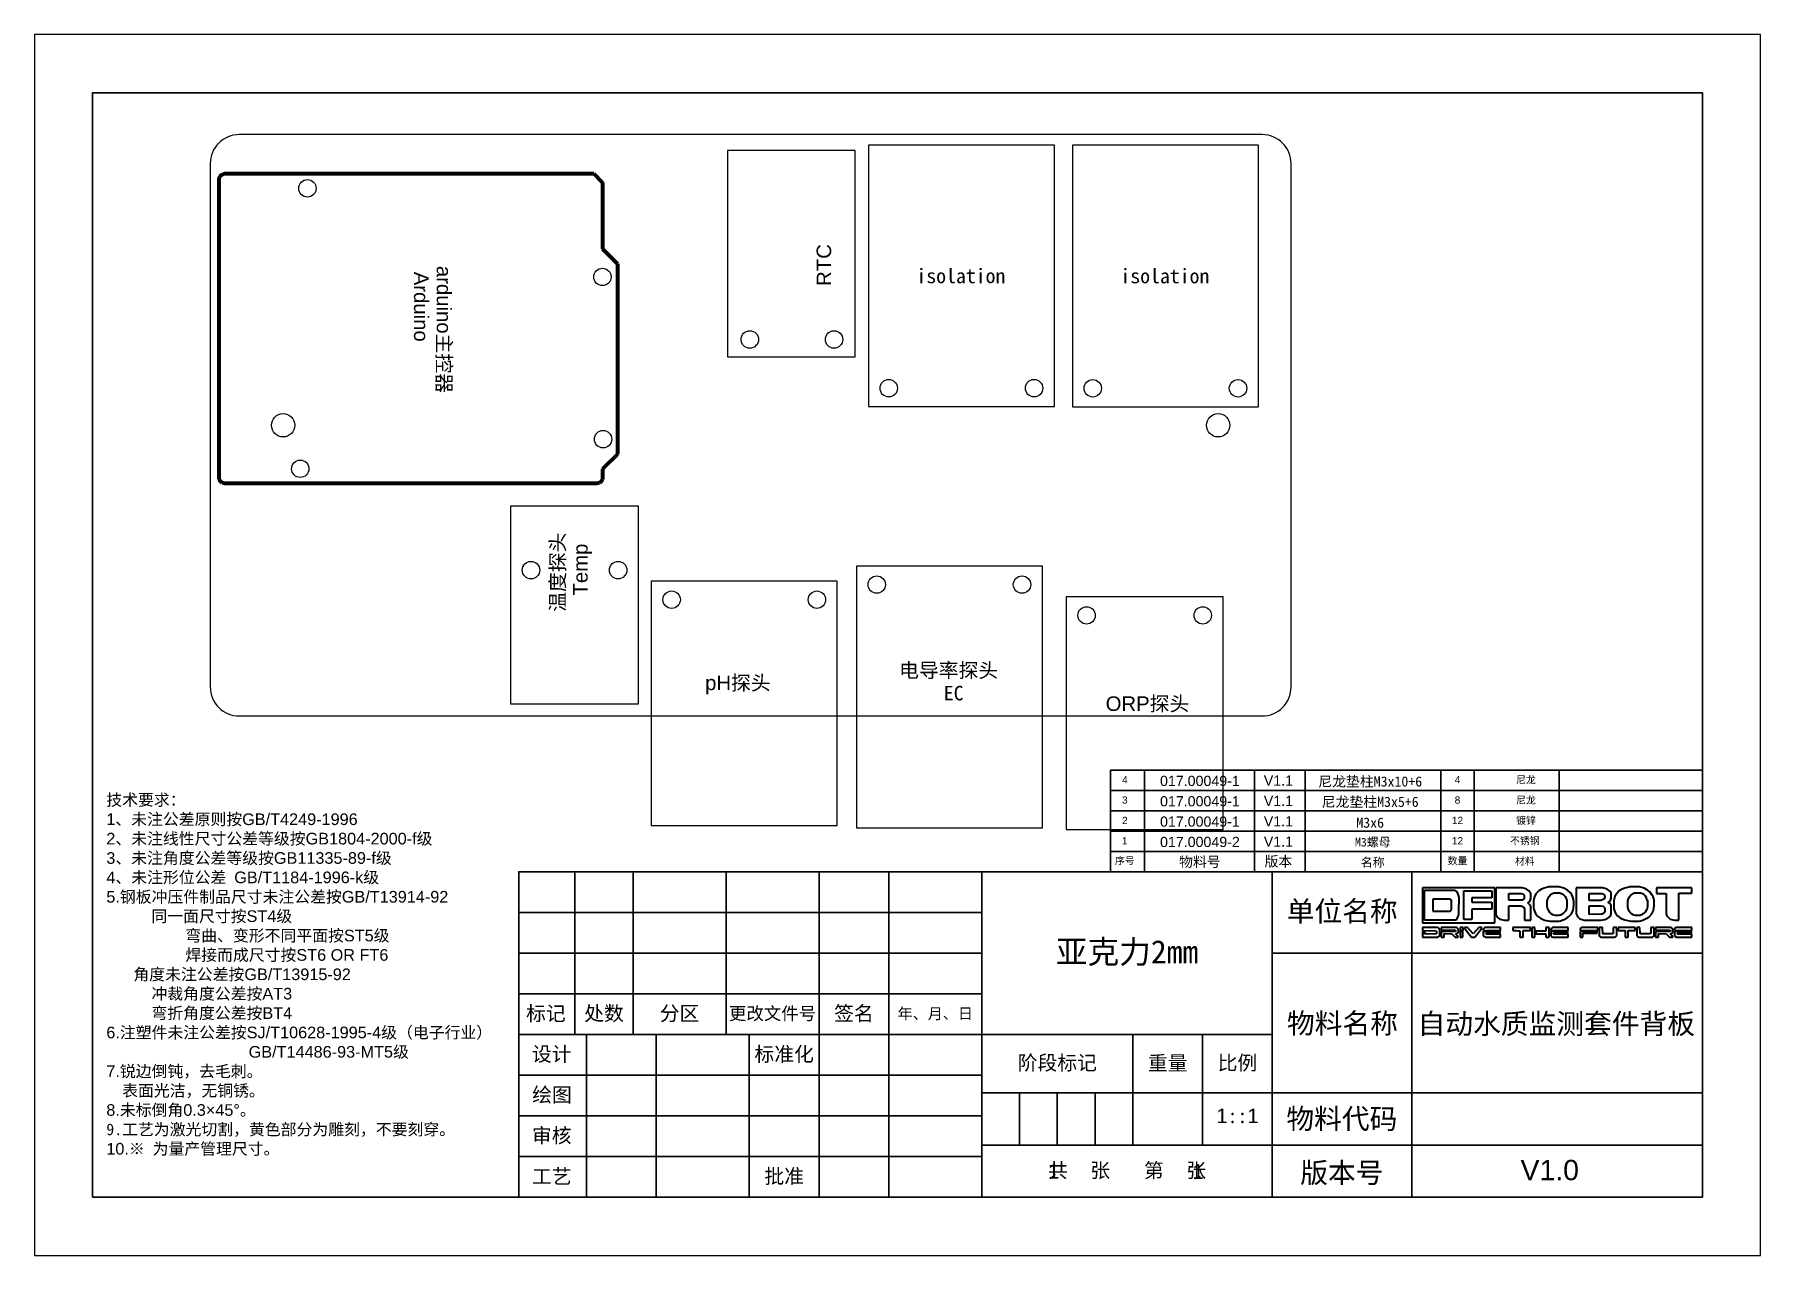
# Model space of a CAD drawing. Header units: millimetres. Extents: x 2013 to 2617, y 1058 to 1268.
# Drawn here: x 2013.2 to 2310.2, y 1057.9 to 1267.9 of the extents above; entities that cross this region are included whole.
import ezdxf

# ---------------------------------------------------------------- set-up
doc = ezdxf.new("R2010")
doc.units = ezdxf.units.MM
doc.layers.add('Engrave', color=2, linetype='Continuous')
doc.layers.add('图层 1', color=7, linetype='Continuous')
doc.layers.add('标注层', color=7, linetype='Continuous', lineweight=18)
doc.styles.get("Standard").update_dxf_attribs({"font": 'Arial.ttf'})

msp = doc.modelspace()

# ---------------------------------------------------------------- linework, layer by layer
at = {"lineweight": 30}
for p, q in [((2198.361, 1141.389), (2198.361, 1123.889)), ((2198.361, 1141.389), (2300.205, 1141.389)), ((2198.361, 1141.389), (2300.205, 1141.389)), ((2204.195, 1141.389), (2204.195, 1123.889)), ((2223.133, 1141.389), (2223.133, 1123.889)), ((2231.839, 1141.389), (2231.839, 1123.889)), ((2255.175, 1141.389), (2255.175, 1123.889)), ((2260.919, 1141.389), (2260.919, 1123.889)), ((2275.548, 1141.389), (2275.548, 1123.889)), ((2198.361, 1137.889), (2300.205, 1137.889)), ((2198.361, 1137.889), (2300.205, 1137.889)), ((2198.361, 1134.389), (2300.205, 1134.389)), ((2198.361, 1134.389), (2300.205, 1134.389)), ((2198.361, 1130.889), (2300.205, 1130.889)), ((2198.361, 1127.389), (2300.205, 1127.389)), ((2106.205, 1095.889), (2106.205, 1123.889)), ((2116.205, 1095.889), (2116.205, 1123.889)), ((2132.205, 1095.889), (2132.205, 1123.889)), ((2148.205, 1123.889), (2148.205, 1067.889)), ((2160.205, 1123.889), (2160.205, 1067.889)), ((2176.205, 1123.889), (2176.205, 1067.889)), ((2226.205, 1123.889), (2226.205, 1067.889)), ((2250.205, 1123.889), (2250.205, 1067.889)), ((2096.518, 1116.889), (2176.205, 1116.889)), ((2096.518, 1109.889), (2176.205, 1109.889)), ((2226.205, 1109.889), (2300.205, 1109.889)), ((2096.518, 1102.889), (2176.205, 1102.889)), ((2096.518, 1095.889), (2226.205, 1095.889)), ((2108.205, 1067.889), (2108.205, 1095.889)), ((2120.205, 1067.889), (2120.205, 1095.889)), ((2136.205, 1067.889), (2136.205, 1095.889)), ((2202.205, 1095.889), (2202.205, 1076.889)), ((2214.205, 1095.889), (2214.205, 1076.889)), ((2096.518, 1088.889), (2176.205, 1088.889)), ((2176.205, 1085.889), (2226.205, 1085.889)), ((2182.705, 1085.889), (2182.705, 1076.889)), ((2189.205, 1085.889), (2189.205, 1076.889)), ((2195.705, 1085.889), (2195.705, 1076.889)), ((2226.205, 1085.889), (2300.205, 1085.889)), ((2096.518, 1081.889), (2176.205, 1081.889)), ((2176.205, 1076.889), (2226.205, 1076.889)), ((2226.205, 1076.889), (2300.205, 1076.889)), ((2096.518, 1074.889), (2176.205, 1074.889))]:
    msp.add_line(p, q, dxfattribs=at)
msp.add_lwpolyline([(2013.205, 1057.889), (2310.205, 1057.889), (2310.205, 1267.889), (2013.205, 1267.889)], close=True)
for points in [[(2023.205, 1067.889), (2300.205, 1067.889), (2300.205, 1257.889), (2023.205, 1257.889)], [(2300.205, 1123.889), (2096.518, 1123.889), (2096.518, 1067.889), (2300.205, 1067.889)]]:
    msp.add_lwpolyline(points, close=True, dxfattribs=at)
msp.add_lwpolyline([(2048.437, 1150.679), (2224.437, 1150.679, 0.4142136), (2229.437, 1155.679), (2229.437, 1245.679, 0.4142136), (2224.437, 1250.679), (2048.437, 1250.679, 0.4142136), (2043.437, 1245.679), (2043.437, 1155.679, 0.4142136)], format="xyb", close=True)
for centre, radius in [((2060.17, 1241.43), 1.5), ((2110.932, 1226.197), 1.5), ((2136.29, 1215.439), 1.5), ((2150.79, 1215.439), 1.5), ((2160.204, 1207.058), 1.5), ((2185.204, 1207.058), 1.5), ((2195.305, 1207.042), 1.5), ((2220.305, 1207.042), 1.5), ((2055.987, 1200.679), 2), ((2216.887, 1200.679), 2), ((2111.042, 1198.288), 1.5), ((2058.928, 1193.2), 1.5), ((2098.637, 1175.763), 1.5), ((2113.637, 1175.763), 1.5), ((2158.137, 1173.279), 1.5), ((2183.137, 1173.279), 1.5), ((2122.837, 1170.679), 1.5), ((2147.837, 1170.679), 1.5), ((2194.237, 1167.979), 1.5), ((2214.237, 1167.979), 1.5)]:
    msp.add_circle(centre, radius)
at = {"layer": 'Engrave'}
for p, q in [((2217.737, 1171.152), (2190.737, 1171.152)), ((2190.737, 1171.152), (2190.737, 1131.152)), ((2217.737, 1131.152), (2217.737, 1171.152)), ((2190.737, 1131.152), (2217.737, 1131.152))]:
    msp.add_line(p, q, dxfattribs=at)
for points in [[(2132.43, 1212.439), (2154.43, 1212.439), (2154.43, 1247.939), (2132.43, 1247.939)], [(2156.704, 1203.884), (2188.704, 1203.884), (2188.704, 1248.884), (2156.704, 1248.884)], [(2191.805, 1203.869), (2223.805, 1203.869), (2223.805, 1248.869), (2191.805, 1248.869)], [(2095.137, 1152.763), (2117.137, 1152.763), (2117.137, 1186.763), (2095.137, 1186.763)], [(2154.637, 1131.452), (2186.637, 1131.452), (2186.637, 1176.452), (2154.637, 1176.452)], [(2119.337, 1131.852), (2151.337, 1131.852), (2151.337, 1173.852), (2119.337, 1173.852)]]:
    msp.add_lwpolyline(points, close=True, dxfattribs=at)
at = {"layer": 'Engrave', "lineweight": 211}
for points in [[(2044.962, 1242.946), (2045.005, 1243.221)], [(2044.962, 1191.656), (2044.962, 1242.946)], [(2045.005, 1243.221), (2045.089, 1243.453)], [(2045.089, 1243.453), (2045.259, 1243.665)], [(2045.259, 1243.665), (2045.47, 1243.813)], [(2045.47, 1243.813), (2045.703, 1243.919)], [(2045.703, 1243.919), (2045.957, 1243.961)], [(2045.957, 1243.961), (2109.435, 1243.961)], [(2109.435, 1243.961), (2110.958, 1242.438)], [(2110.958, 1242.438), (2110.958, 1231.012)], [(2110.958, 1231.012), (2113.497, 1228.473)], [(2113.497, 1228.473), (2113.497, 1195.739)], [(2113.497, 1195.739), (2110.958, 1193.2)], [(2045.005, 1191.402), (2044.962, 1191.656)], [(2045.089, 1191.169), (2045.005, 1191.402)], [(2045.259, 1190.957), (2045.089, 1191.169)], [(2110.831, 1191.169), (2110.662, 1190.957)], [(2110.916, 1191.402), (2110.831, 1191.169)], [(2110.958, 1191.656), (2110.916, 1191.402)], [(2110.958, 1193.2), (2110.958, 1191.656)], [(2045.47, 1190.788), (2045.259, 1190.957)], [(2045.703, 1190.703), (2045.47, 1190.788)], [(2045.957, 1190.661), (2045.703, 1190.703)], [(2109.964, 1190.661), (2045.957, 1190.661)], [(2110.217, 1190.703), (2109.964, 1190.661)], [(2110.45, 1190.788), (2110.217, 1190.703)], [(2110.662, 1190.957), (2110.45, 1190.788)]]:
    msp.add_lwpolyline(points, dxfattribs=at)
at = {"layer": '图层 1', "color": 30, "lineweight": 35}
for p, q in [((2252.025, 1121.142), (2252.025, 1115.13)), ((2264.513, 1121.142), (2252.025, 1121.142)), ((2259.179, 1115.67), (2259.179, 1120.591)), ((2259.179, 1120.591), (2263.984, 1120.591)), ((2263.984, 1120.591), (2263.984, 1119.406)), ((2264.513, 1115.13), (2264.513, 1121.142)), ((2263.984, 1117.469), (2260.523, 1117.469)), ((2260.523, 1117.469), (2260.523, 1115.67)), ((2263.984, 1119.406), (2260.534, 1119.395)), ((2260.534, 1119.395), (2260.534, 1118.676)), ((2260.534, 1118.676), (2263.984, 1118.676)), ((2263.984, 1118.676), (2263.984, 1117.469)), ((2252.025, 1115.13), (2264.513, 1115.13)), ((2260.523, 1115.67), (2259.179, 1115.67))]:
    msp.add_line(p, q, dxfattribs=at)
at = {"layer": '图层 1', "color": 140, "lineweight": 35}
for p, q in [((2258.514, 1114.307), (2258.514, 1113.795)), ((2259.03, 1114.307), (2258.514, 1114.307)), ((2258.514, 1113.795), (2259.03, 1113.795)), ((2259.03, 1113.795), (2259.03, 1114.307)), ((2259.28, 1114.307), (2259.28, 1114.18)), ((2259.808, 1114.307), (2259.28, 1114.307)), ((2259.28, 1114.18), (2260.474, 1112.636)), ((2260.768, 1113.212), (2259.808, 1114.307)), ((2261.724, 1114.307), (2260.768, 1113.212)), ((2261.07, 1112.636), (2262.256, 1114.184)), ((2262.256, 1114.307), (2261.724, 1114.307)), ((2262.256, 1114.184), (2262.256, 1114.307)), ((2270.865, 1114.307), (2270.865, 1112.636)), ((2271.388, 1114.307), (2270.865, 1114.307)), ((2271.388, 1112.636), (2271.388, 1114.307)), ((2273.833, 1114.307), (2273.246, 1114.307)), ((2273.246, 1114.307), (2273.246, 1113.696)), ((2273.833, 1112.636), (2273.833, 1114.307)), ((2285.704, 1114.323), (2285.704, 1113.795)), ((2288.668, 1114.323), (2285.704, 1114.323)), ((2285.704, 1113.795), (2286.906, 1113.795)), ((2286.906, 1113.795), (2286.906, 1112.636)), ((2287.434, 1112.636), (2287.434, 1113.795)), ((2287.434, 1113.795), (2288.668, 1113.795)), ((2288.668, 1113.795), (2288.668, 1114.323)), ((2258.514, 1113.633), (2258.514, 1112.636)), ((2258.974, 1113.633), (2258.514, 1113.633)), ((2258.514, 1112.636), (2258.974, 1112.636)), ((2258.974, 1112.636), (2258.974, 1113.633)), ((2260.474, 1112.636), (2261.07, 1112.636)), ((2270.865, 1112.636), (2271.388, 1112.636)), ((2273.246, 1113.696), (2271.531, 1113.688)), ((2271.531, 1113.688), (2271.531, 1113.212)), ((2271.531, 1113.212), (2273.246, 1113.212)), ((2273.246, 1113.212), (2273.246, 1112.636)), ((2273.246, 1112.636), (2273.833, 1112.636)), ((2279.171, 1113.625), (2279.171, 1112.656)), ((2282.092, 1113.625), (2279.171, 1113.625)), ((2279.171, 1112.656), (2279.639, 1112.656)), ((2279.639, 1113.319), (2282.092, 1113.323)), ((2279.639, 1112.656), (2279.639, 1113.319)), ((2282.092, 1113.323), (2282.092, 1113.625)), ((2286.906, 1112.636), (2287.434, 1112.636))]:
    msp.add_line(p, q, dxfattribs=at)
at = {"layer": '图层 1', "color": 30, "lineweight": 35}
for points in [[(2252.39, 1115.585), (2252.39, 1115.585), (2252.39, 1120.697), (2252.39, 1120.697)], [(2252.39, 1120.697), (2252.39, 1120.697), (2257.581, 1120.697), (2257.581, 1120.697)], [(2257.581, 1120.697), (2258.168, 1120.459), (2258.271, 1119.506), (2258.271, 1119.506)], [(2269.212, 1121.142), (2269.212, 1121.142), (2264.661, 1121.142), (2264.661, 1121.142)], [(2264.661, 1121.142), (2264.661, 1121.142), (2264.661, 1116.559), (2264.661, 1116.559)], [(2266.905, 1118.972), (2266.905, 1118.972), (2266.905, 1120.168), (2266.905, 1120.168)], [(2266.905, 1120.168), (2266.905, 1120.168), (2269.001, 1120.168), (2269.001, 1120.168)], [(2269.001, 1120.168), (2269.434, 1120.136), (2269.561, 1119.84), (2269.561, 1119.84)], [(2270.704, 1120.115), (2270.704, 1120.115), (2270.292, 1121.131), (2269.212, 1121.142)], [(2269.561, 1119.84), (2269.561, 1119.84), (2269.561, 1119.332), (2269.561, 1119.332)], [(2270.704, 1119.3), (2270.704, 1119.3), (2270.704, 1120.115), (2270.704, 1120.115)], [(2273.784, 1121.269), (2273.784, 1121.269), (2271.297, 1121.015), (2271.149, 1118.898)], [(2273.52, 1118.803), (2273.752, 1120.104), (2274.737, 1120.253), (2274.737, 1120.253)], [(2275.509, 1121.269), (2275.509, 1121.269), (2273.784, 1121.269), (2273.784, 1121.269)], [(2274.737, 1120.253), (2274.737, 1120.253), (2275.689, 1120.253), (2275.689, 1120.253)], [(2278.06, 1118.834), (2278.06, 1118.834), (2278.092, 1120.877), (2275.509, 1121.269)], [(2275.689, 1120.253), (2276.896, 1119.882), (2276.906, 1118.739), (2276.906, 1118.739)], [(2283.098, 1121.142), (2283.098, 1121.142), (2278.504, 1121.142), (2278.504, 1121.142)], [(2278.504, 1121.142), (2278.504, 1121.142), (2278.504, 1116.665), (2278.504, 1116.665)], [(2280.706, 1120.157), (2280.706, 1120.157), (2282.865, 1120.157), (2282.865, 1120.157)], [(2280.706, 1118.961), (2280.706, 1118.961), (2280.706, 1120.157), (2280.706, 1120.157)], [(2282.865, 1120.157), (2283.33, 1120.083), (2283.404, 1119.766), (2283.404, 1119.766)], [(2284.537, 1120.126), (2284.537, 1120.126), (2284.346, 1120.94), (2283.098, 1121.142)], [(2283.404, 1119.766), (2283.404, 1119.766), (2283.404, 1119.448), (2283.404, 1119.448)], [(2284.537, 1119.332), (2284.537, 1119.332), (2284.537, 1120.126), (2284.537, 1120.126)], [(2287.712, 1121.269), (2287.712, 1121.269), (2285.14, 1120.993), (2284.981, 1118.94)], [(2287.394, 1118.887), (2287.532, 1120.02), (2288.59, 1120.253), (2288.59, 1120.253)], [(2289.405, 1121.269), (2289.405, 1121.269), (2287.712, 1121.269), (2287.712, 1121.269)], [(2288.59, 1120.253), (2288.59, 1120.253), (2289.564, 1120.253), (2289.564, 1120.253)], [(2291.903, 1118.898), (2291.903, 1118.898), (2291.723, 1120.898), (2289.405, 1121.269)], [(2289.564, 1120.253), (2290.495, 1120.126), (2290.749, 1118.76), (2290.749, 1118.76)], [(2292.326, 1121.12), (2292.326, 1121.12), (2292.326, 1120.168), (2292.326, 1120.168)], [(2298.316, 1121.12), (2298.316, 1121.12), (2292.326, 1121.12), (2292.326, 1121.12)], [(2292.326, 1120.168), (2292.326, 1120.168), (2293.977, 1120.168), (2293.977, 1120.168)], [(2293.977, 1120.168), (2293.977, 1120.168), (2293.977, 1116.601), (2293.977, 1116.601)], [(2296.168, 1115.554), (2296.168, 1115.554), (2296.168, 1120.189), (2296.168, 1120.189)], [(2296.168, 1120.189), (2296.168, 1120.189), (2298.385, 1120.189), (2298.385, 1120.189)], [(2298.385, 1121.07), (2298.385, 1121.07), (2298.372, 1121.107), (2298.316, 1121.12)], [(2298.385, 1120.189), (2298.385, 1120.189), (2298.385, 1121.07), (2298.385, 1121.07)], [(2256.809, 1119.152), (2256.809, 1119.152), (2253.803, 1119.152), (2253.803, 1119.152)], [(2253.803, 1119.152), (2253.803, 1119.152), (2253.803, 1117.099), (2253.803, 1117.099)], [(2253.803, 1117.099), (2253.803, 1117.099), (2256.713, 1117.099), (2256.713, 1117.099)], [(2256.713, 1117.099), (2256.713, 1117.099), (2256.988, 1117.162), (2257.041, 1117.501)], [(2257.041, 1118.686), (2257.041, 1118.686), (2257.094, 1119.057), (2256.809, 1119.152)], [(2257.041, 1117.501), (2257.041, 1117.501), (2257.041, 1118.686), (2257.041, 1118.686)], [(2258.269, 1117.014), (2258.306, 1116.411), (2257.851, 1115.585), (2257.851, 1115.585)], [(2258.271, 1119.506), (2258.271, 1119.506), (2258.269, 1117.014), (2258.269, 1117.014)], [(2268.916, 1118.972), (2268.916, 1118.972), (2266.905, 1118.972), (2266.905, 1118.972)], [(2266.905, 1115.554), (2266.905, 1115.554), (2266.905, 1118.051), (2266.905, 1118.051)], [(2266.905, 1118.051), (2266.905, 1118.051), (2268.948, 1118.051), (2268.948, 1118.051)], [(2269.561, 1119.332), (2269.445, 1119.004), (2268.916, 1118.972), (2268.916, 1118.972)], [(2268.948, 1118.051), (2268.948, 1118.051), (2269.53, 1117.924), (2269.604, 1117.427)], [(2269.604, 1117.427), (2269.604, 1117.427), (2269.604, 1115.554), (2269.604, 1115.554)], [(2270.165, 1118.559), (2270.165, 1118.559), (2270.577, 1118.739), (2270.704, 1119.3)], [(2270.704, 1117.85), (2270.704, 1117.85), (2270.704, 1118.094), (2270.165, 1118.559)], [(2270.704, 1115.554), (2270.704, 1115.554), (2270.704, 1117.85), (2270.704, 1117.85)], [(2271.149, 1118.898), (2271.149, 1118.898), (2271.149, 1117.765), (2271.149, 1117.765)], [(2271.149, 1117.765), (2271.149, 1117.765), (2271.16, 1115.691), (2273.985, 1115.374)], [(2273.52, 1117.85), (2273.52, 1117.85), (2273.52, 1118.803), (2273.52, 1118.803)], [(2274.885, 1116.39), (2273.731, 1116.464), (2273.52, 1117.85), (2273.52, 1117.85)], [(2275.372, 1115.374), (2275.372, 1115.374), (2278.102, 1115.638), (2278.06, 1118.136)], [(2276.906, 1117.988), (2276.8, 1116.559), (2275.583, 1116.39), (2275.583, 1116.39)], [(2276.906, 1118.739), (2276.906, 1118.739), (2276.906, 1117.988), (2276.906, 1117.988)], [(2278.06, 1118.136), (2278.06, 1118.136), (2278.06, 1118.834), (2278.06, 1118.834)], [(2282.727, 1118.961), (2282.727, 1118.961), (2280.706, 1118.961), (2280.706, 1118.961)], [(2280.706, 1116.527), (2280.706, 1116.527), (2280.706, 1118.051), (2280.706, 1118.051)], [(2280.706, 1118.051), (2280.706, 1118.051), (2282.759, 1118.051), (2282.759, 1118.051)], [(2283.404, 1119.448), (2283.352, 1118.993), (2282.727, 1118.961), (2282.727, 1118.961)], [(2282.759, 1118.051), (2283.415, 1118.019), (2283.404, 1117.554), (2283.404, 1117.554)], [(2283.404, 1116.982), (2283.352, 1116.686), (2282.928, 1116.612), (2282.928, 1116.612)], [(2283.404, 1117.554), (2283.404, 1117.554), (2283.404, 1116.982), (2283.404, 1116.982)], [(2283.965, 1118.633), (2283.965, 1118.633), (2284.431, 1118.771), (2284.537, 1119.332)], [(2284.537, 1117.935), (2284.537, 1117.935), (2284.452, 1118.379), (2283.965, 1118.633)], [(2284.537, 1116.633), (2284.537, 1116.633), (2284.537, 1117.935), (2284.537, 1117.935)], [(2284.981, 1117.808), (2284.981, 1117.808), (2284.738, 1115.786), (2287.871, 1115.363)], [(2284.981, 1118.94), (2284.981, 1118.94), (2284.981, 1117.808), (2284.981, 1117.808)], [(2287.394, 1117.765), (2287.394, 1117.765), (2287.394, 1118.887), (2287.394, 1118.887)], [(2288.664, 1116.39), (2287.543, 1116.538), (2287.394, 1117.765), (2287.394, 1117.765)], [(2289.194, 1115.363), (2289.194, 1115.363), (2291.935, 1115.702), (2291.903, 1118.009)], [(2290.749, 1118.009), (2290.707, 1116.749), (2289.532, 1116.39), (2289.532, 1116.39)], [(2290.749, 1118.76), (2290.749, 1118.76), (2290.749, 1118.009), (2290.749, 1118.009)], [(2291.903, 1118.009), (2291.903, 1118.009), (2291.903, 1118.898), (2291.903, 1118.898)], [(2257.851, 1115.585), (2257.851, 1115.585), (2252.39, 1115.585), (2252.39, 1115.585)], [(2264.661, 1116.559), (2264.661, 1116.559), (2264.841, 1115.628), (2266.175, 1115.554)], [(2266.175, 1115.554), (2266.175, 1115.554), (2266.905, 1115.554), (2266.905, 1115.554)], [(2269.604, 1115.554), (2269.604, 1115.554), (2270.704, 1115.554), (2270.704, 1115.554)], [(2273.985, 1115.374), (2273.985, 1115.374), (2275.372, 1115.374), (2275.372, 1115.374)], [(2275.583, 1116.39), (2275.583, 1116.39), (2274.885, 1116.39), (2274.885, 1116.39)], [(2278.504, 1116.665), (2278.504, 1116.665), (2278.536, 1115.702), (2279.912, 1115.554)], [(2279.912, 1115.554), (2279.912, 1115.554), (2282.452, 1115.554), (2282.452, 1115.554)], [(2282.928, 1116.612), (2282.928, 1116.612), (2280.706, 1116.527), (2280.706, 1116.527)], [(2282.452, 1115.554), (2282.452, 1115.554), (2284.304, 1115.511), (2284.537, 1116.633)], [(2287.871, 1115.363), (2287.871, 1115.363), (2289.194, 1115.363), (2289.194, 1115.363)], [(2289.532, 1116.39), (2289.532, 1116.39), (2288.664, 1116.39), (2288.664, 1116.39)], [(2293.977, 1116.601), (2293.977, 1116.601), (2294.199, 1115.649), (2295.448, 1115.554)], [(2295.448, 1115.554), (2295.448, 1115.554), (2296.168, 1115.554), (2296.168, 1115.554)]]:
    msp.add_open_spline(points, degree=3, dxfattribs=at)
at = {"layer": '图层 1', "color": 140, "lineweight": 35}
for points in [[(2254.589, 1114.307), (2254.589, 1114.307), (2252.025, 1114.307), (2252.025, 1114.307)], [(2252.025, 1114.307), (2252.025, 1114.307), (2252.025, 1113.783), (2252.025, 1113.783)], [(2252.025, 1113.783), (2252.025, 1113.783), (2254.37, 1113.744), (2254.37, 1113.744)], [(2255.001, 1113.982), (2255.001, 1113.982), (2254.918, 1114.208), (2254.589, 1114.307)], [(2255.001, 1112.978), (2255.001, 1112.978), (2255.001, 1113.982), (2255.001, 1113.982)], [(2257.823, 1114.307), (2257.823, 1114.307), (2255.24, 1114.307), (2255.24, 1114.307)], [(2255.24, 1114.307), (2255.24, 1114.307), (2255.24, 1113.839), (2255.24, 1113.839)], [(2255.24, 1113.839), (2255.24, 1113.839), (2257.704, 1113.843), (2257.704, 1113.843)], [(2257.704, 1113.843), (2257.704, 1113.843), (2257.704, 1113.625), (2257.704, 1113.625)], [(2258.22, 1113.982), (2258.22, 1113.982), (2258.125, 1114.24), (2257.823, 1114.307)], [(2258.22, 1113.557), (2258.22, 1113.557), (2258.22, 1113.982), (2258.22, 1113.982)], [(2262.879, 1114.307), (2262.879, 1114.307), (2262.562, 1114.172), (2262.494, 1114.022)], [(2262.494, 1114.022), (2262.494, 1114.022), (2262.494, 1113.795), (2262.494, 1113.795)], [(2262.494, 1113.795), (2262.494, 1113.795), (2265.471, 1113.795), (2265.471, 1113.795)], [(2265.471, 1114.307), (2265.471, 1114.307), (2262.879, 1114.307), (2262.879, 1114.307)], [(2265.471, 1113.795), (2265.471, 1113.795), (2265.471, 1114.307), (2265.471, 1114.307)], [(2267.586, 1114.307), (2267.586, 1114.307), (2267.586, 1113.795), (2267.586, 1113.795)], [(2270.614, 1114.307), (2270.614, 1114.307), (2267.586, 1114.307), (2267.586, 1114.307)], [(2267.586, 1113.795), (2267.586, 1113.795), (2268.753, 1113.748), (2268.789, 1113.74)], [(2269.368, 1113.787), (2269.368, 1113.787), (2270.614, 1113.791), (2270.614, 1113.791)], [(2269.368, 1112.636), (2269.368, 1112.636), (2269.368, 1113.787), (2269.368, 1113.787)], [(2270.614, 1113.791), (2270.614, 1113.791), (2270.614, 1114.307), (2270.614, 1114.307)], [(2274.508, 1114.307), (2274.508, 1114.307), (2274.321, 1114.291), (2274.119, 1114.069)], [(2274.119, 1114.069), (2274.119, 1114.069), (2274.119, 1113.791), (2274.119, 1113.791)], [(2274.119, 1113.791), (2274.119, 1113.791), (2277.103, 1113.791), (2277.103, 1113.791)], [(2277.103, 1114.323), (2277.103, 1114.323), (2274.508, 1114.307), (2274.508, 1114.307)], [(2277.103, 1113.791), (2277.103, 1113.791), (2277.103, 1114.323), (2277.103, 1114.323)], [(2279.568, 1114.323), (2279.568, 1114.323), (2279.33, 1114.228), (2279.171, 1114.026)], [(2279.171, 1114.026), (2279.171, 1114.026), (2279.171, 1113.791), (2279.171, 1113.791)], [(2279.171, 1113.791), (2279.171, 1113.791), (2282.132, 1113.791), (2282.132, 1113.791)], [(2282.144, 1114.323), (2282.144, 1114.323), (2279.568, 1114.323), (2279.568, 1114.323)], [(2282.132, 1113.791), (2282.132, 1113.791), (2282.171, 1113.787), (2282.199, 1113.839)], [(2282.199, 1114.26), (2282.199, 1114.26), (2282.207, 1114.319), (2282.144, 1114.323)], [(2282.199, 1113.839), (2282.199, 1113.839), (2282.199, 1114.26), (2282.199, 1114.26)], [(2282.437, 1114.323), (2282.437, 1114.323), (2282.437, 1112.926), (2282.437, 1112.926)], [(2282.957, 1114.323), (2282.957, 1114.323), (2282.437, 1114.323), (2282.437, 1114.323)], [(2283.025, 1114.256), (2283.025, 1114.256), (2283.005, 1114.303), (2282.957, 1114.323)], [(2283.049, 1113.271), (2283.049, 1113.271), (2283.025, 1114.256), (2283.025, 1114.256)], [(2285.458, 1114.323), (2285.458, 1114.323), (2284.882, 1114.323), (2284.882, 1114.323)], [(2284.882, 1114.323), (2284.882, 1114.323), (2284.882, 1113.256), (2284.882, 1113.256)], [(2285.458, 1112.95), (2285.458, 1112.95), (2285.458, 1114.323), (2285.458, 1114.323)], [(2288.922, 1114.323), (2288.922, 1114.323), (2288.922, 1112.871), (2288.922, 1112.871)], [(2289.47, 1114.323), (2289.47, 1114.323), (2288.922, 1114.323), (2288.922, 1114.323)], [(2289.494, 1113.26), (2289.494, 1113.26), (2289.47, 1114.323), (2289.47, 1114.323)], [(2291.327, 1114.323), (2291.327, 1114.323), (2291.323, 1113.311), (2291.323, 1113.311)], [(2291.903, 1114.323), (2291.903, 1114.323), (2291.327, 1114.323), (2291.327, 1114.323)], [(2291.903, 1112.962), (2291.903, 1112.962), (2291.903, 1114.323), (2291.903, 1114.323)], [(2294.729, 1114.323), (2294.729, 1114.323), (2292.137, 1114.323), (2292.137, 1114.323)], [(2292.137, 1114.323), (2292.137, 1114.323), (2292.137, 1113.831), (2292.137, 1113.831)], [(2292.137, 1113.831), (2292.137, 1113.831), (2294.645, 1113.835), (2294.645, 1113.835)], [(2294.645, 1113.835), (2294.645, 1113.835), (2294.645, 1113.633), (2294.645, 1113.633)], [(2295.125, 1113.978), (2295.125, 1113.978), (2295.026, 1114.28), (2294.729, 1114.323)], [(2295.125, 1113.494), (2295.125, 1113.494), (2295.125, 1113.978), (2295.125, 1113.978)], [(2295.792, 1114.323), (2295.792, 1114.323), (2295.542, 1114.236), (2295.415, 1114.03)], [(2295.415, 1114.03), (2295.415, 1114.03), (2295.415, 1113.783), (2295.415, 1113.783)], [(2295.415, 1113.783), (2295.415, 1113.783), (2298.385, 1113.783), (2298.385, 1113.783)], [(2298.385, 1114.323), (2298.385, 1114.323), (2295.792, 1114.323), (2295.792, 1114.323)], [(2298.385, 1113.783), (2298.385, 1113.783), (2298.385, 1114.323), (2298.385, 1114.323)], [(2252.025, 1113.625), (2252.025, 1113.625), (2252.025, 1112.636), (2252.025, 1112.636)], [(2252.446, 1113.621), (2252.446, 1113.621), (2252.025, 1113.625), (2252.025, 1113.625)], [(2252.025, 1112.636), (2252.025, 1112.636), (2254.585, 1112.636), (2254.585, 1112.636)], [(2252.446, 1113.164), (2252.446, 1113.164), (2252.446, 1113.621), (2252.446, 1113.621)], [(2254.323, 1113.216), (2254.323, 1113.216), (2252.446, 1113.164), (2252.446, 1113.164)], [(2254.43, 1113.26), (2254.43, 1113.26), (2254.406, 1113.216), (2254.323, 1113.216)], [(2254.37, 1113.744), (2254.37, 1113.744), (2254.43, 1113.652), (2254.43, 1113.593)], [(2254.43, 1113.593), (2254.43, 1113.593), (2254.43, 1113.26), (2254.43, 1113.26)], [(2254.585, 1112.636), (2254.585, 1112.636), (2254.902, 1112.672), (2255.001, 1112.978)], [(2255.24, 1113.633), (2255.24, 1113.633), (2255.24, 1112.636), (2255.24, 1112.636)], [(2257.704, 1113.625), (2257.704, 1113.625), (2255.24, 1113.633), (2255.24, 1113.633)], [(2255.24, 1112.636), (2255.24, 1112.636), (2255.771, 1112.636), (2255.771, 1112.636)], [(2255.771, 1112.636), (2255.771, 1112.636), (2255.771, 1113.264), (2255.771, 1113.264)], [(2255.771, 1113.264), (2255.771, 1113.264), (2257.073, 1113.212), (2257.073, 1113.212)], [(2257.073, 1113.212), (2257.073, 1113.212), (2257.494, 1112.803), (2257.494, 1112.803)], [(2257.494, 1112.803), (2257.494, 1112.803), (2257.569, 1112.672), (2257.593, 1112.636)], [(2257.593, 1112.636), (2257.593, 1112.636), (2258.164, 1112.636), (2258.164, 1112.636)], [(2257.74, 1113.204), (2257.74, 1113.204), (2258.204, 1113.275), (2258.22, 1113.557)], [(2258.164, 1112.779), (2258.164, 1112.779), (2257.74, 1113.204), (2257.74, 1113.204)], [(2258.164, 1112.636), (2258.164, 1112.636), (2258.164, 1112.779), (2258.164, 1112.779)], [(2262.494, 1113.633), (2262.494, 1113.633), (2262.494, 1112.926), (2262.494, 1112.926)], [(2265.411, 1113.633), (2265.411, 1113.633), (2262.494, 1113.633), (2262.494, 1113.633)], [(2262.494, 1112.926), (2262.494, 1112.926), (2262.57, 1112.737), (2262.875, 1112.636)], [(2262.875, 1112.636), (2262.875, 1112.636), (2265.471, 1112.636), (2265.471, 1112.636)], [(2263.018, 1113.164), (2263.018, 1113.164), (2262.955, 1113.232), (2262.967, 1113.319)], [(2262.967, 1113.319), (2262.967, 1113.319), (2265.411, 1113.323), (2265.411, 1113.323)], [(2265.471, 1113.164), (2265.471, 1113.164), (2263.018, 1113.164), (2263.018, 1113.164)], [(2265.411, 1113.323), (2265.411, 1113.323), (2265.411, 1113.633), (2265.411, 1113.633)], [(2265.471, 1112.636), (2265.471, 1112.636), (2265.471, 1113.164), (2265.471, 1113.164)], [(2268.789, 1113.74), (2268.789, 1113.74), (2268.789, 1112.696), (2268.789, 1112.696)], [(2268.789, 1112.696), (2268.789, 1112.696), (2268.817, 1112.648), (2268.844, 1112.636)], [(2268.844, 1112.636), (2268.844, 1112.636), (2269.368, 1112.636), (2269.368, 1112.636)], [(2274.119, 1113.625), (2274.119, 1113.625), (2274.119, 1112.883), (2274.119, 1112.883)], [(2277.04, 1113.625), (2277.04, 1113.625), (2274.119, 1113.625), (2274.119, 1113.625)], [(2274.119, 1112.883), (2274.119, 1112.883), (2274.294, 1112.668), (2274.512, 1112.636)], [(2274.512, 1112.636), (2274.512, 1112.636), (2277.103, 1112.636), (2277.103, 1112.636)], [(2274.631, 1113.168), (2274.631, 1113.168), (2274.575, 1113.275), (2274.579, 1113.311)], [(2274.579, 1113.311), (2274.579, 1113.311), (2277.04, 1113.323), (2277.04, 1113.323)], [(2277.103, 1113.16), (2277.103, 1113.16), (2274.631, 1113.168), (2274.631, 1113.168)], [(2277.04, 1113.323), (2277.04, 1113.323), (2277.04, 1113.625), (2277.04, 1113.625)], [(2277.103, 1112.636), (2277.103, 1112.636), (2277.103, 1113.16), (2277.103, 1113.16)], [(2282.437, 1112.926), (2282.437, 1112.926), (2282.604, 1112.7), (2282.818, 1112.636)], [(2282.818, 1112.636), (2282.818, 1112.636), (2285.041, 1112.636), (2285.041, 1112.636)], [(2283.136, 1113.216), (2283.136, 1113.216), (2283.056, 1113.24), (2283.049, 1113.271)], [(2284.707, 1113.212), (2284.707, 1113.212), (2283.136, 1113.216), (2283.136, 1113.216)], [(2284.882, 1113.256), (2284.882, 1113.256), (2284.827, 1113.228), (2284.707, 1113.212)], [(2285.041, 1112.636), (2285.041, 1112.636), (2285.283, 1112.648), (2285.458, 1112.95)], [(2288.922, 1112.871), (2288.922, 1112.871), (2289.061, 1112.704), (2289.252, 1112.636)], [(2289.252, 1112.636), (2289.252, 1112.636), (2291.53, 1112.636), (2291.53, 1112.636)], [(2289.629, 1113.212), (2289.629, 1113.212), (2289.557, 1113.22), (2289.494, 1113.26)], [(2291.133, 1113.212), (2291.133, 1113.212), (2289.629, 1113.212), (2289.629, 1113.212)], [(2291.323, 1113.311), (2291.323, 1113.311), (2291.28, 1113.232), (2291.133, 1113.212)], [(2291.53, 1112.636), (2291.53, 1112.636), (2291.812, 1112.724), (2291.903, 1112.962)], [(2294.645, 1113.633), (2294.645, 1113.633), (2292.137, 1113.629), (2292.137, 1113.629)], [(2292.137, 1113.629), (2292.137, 1113.629), (2292.137, 1112.636), (2292.137, 1112.636)], [(2292.137, 1112.636), (2292.137, 1112.636), (2292.661, 1112.636), (2292.661, 1112.636)], [(2292.661, 1112.636), (2292.661, 1112.636), (2292.661, 1113.267), (2292.661, 1113.267)], [(2292.661, 1113.267), (2292.661, 1113.267), (2293.978, 1113.208), (2293.978, 1113.208)], [(2293.978, 1113.208), (2293.978, 1113.208), (2294.546, 1112.636), (2294.546, 1112.636)], [(2294.546, 1112.636), (2294.546, 1112.636), (2295.125, 1112.636), (2295.125, 1112.636)], [(2294.649, 1113.208), (2294.649, 1113.208), (2295.114, 1113.303), (2295.125, 1113.494)], [(2295.125, 1112.779), (2295.125, 1112.779), (2295.014, 1112.783), (2294.649, 1113.208)], [(2295.125, 1112.636), (2295.125, 1112.636), (2295.125, 1112.779), (2295.125, 1112.779)], [(2295.415, 1113.617), (2295.415, 1113.617), (2295.415, 1112.922), (2295.415, 1112.922)], [(2298.324, 1113.617), (2298.324, 1113.617), (2295.415, 1113.617), (2295.415, 1113.617)], [(2295.415, 1112.922), (2295.415, 1112.922), (2295.51, 1112.716), (2295.764, 1112.636)], [(2295.764, 1112.636), (2295.764, 1112.636), (2298.385, 1112.636), (2298.385, 1112.636)], [(2295.872, 1113.311), (2295.872, 1113.311), (2298.32, 1113.319), (2298.32, 1113.319)], [(2295.931, 1113.164), (2295.931, 1113.164), (2295.887, 1113.212), (2295.872, 1113.311)], [(2298.385, 1113.16), (2298.385, 1113.16), (2295.931, 1113.164), (2295.931, 1113.164)], [(2298.32, 1113.319), (2298.32, 1113.319), (2298.324, 1113.617), (2298.324, 1113.617)], [(2298.385, 1112.636), (2298.385, 1112.636), (2298.385, 1113.16), (2298.385, 1113.16)]]:
    msp.add_open_spline(points, degree=3, dxfattribs=at)

# ---------------------------------------------------------------- texts
at = {"lineweight": 30, "attachment_point": 5}
for s, width, insert, char_height in [('{\\fSimSun|b0|i0|c134|p2;尼龙垫柱M3x10+6}', 36.22685, (2243.043, 1139.32), 1.75), ('{\\fSimSun|b0|i0|c134|p2;尼龙}', 48.11342, (2269.847, 1139.639), 1.25), ('4', 4.74853, (2200.827, 1139.714), 1.25), ('017.00049-1', 32.11342, (2213.745, 1139.504), 1.75), ('V1.1', 19, (2227.254, 1139.571), 1.75), ('4', 4.74853, (2258.066, 1139.714), 1.25), ('3', 4.74853, (2200.827, 1136.214), 1.25), ('017.00049-1', 32.11342, (2213.745, 1136.004), 1.75), ('V1.1', 19, (2227.254, 1136.071), 1.75), ('{\\fSimSun|b0|i0|c134|p2;尼龙垫柱M3x5+6}', 36.22685, (2243.043, 1135.82), 1.75), ('8', 4.74853, (2258.066, 1136.214), 1.25), ('{\\fSimSun|b0|i0|c134|p2;尼龙}', 48.11342, (2269.847, 1136.139), 1.25), ('2', 4.74853, (2200.827, 1132.714), 1.25), ('017.00049-1', 32.11342, (2213.745, 1132.504), 1.75), ('V1.1', 19, (2227.254, 1132.571), 1.75), ('{\\fSimSun|b0|i0|c134|p2;M3x6}', 36.22685, (2243.043, 1132.32), 1.75), ('12', 4.74853, (2258.066, 1132.714), 1.25), ('{\\fSimSun|b0|i0|c134|p2;镀锌}', 48.11342, (2269.847, 1132.639), 1.25), ('1', 4.74853, (2200.81, 1129.214), 1.25), ('017.00049-2', 32.11342, (2213.745, 1129.004), 1.75), ('V1.1', 19, (2227.254, 1129.071), 1.75), ('{\\fSimSun|b0|i0|c134|p2;M3螺母}', 58.05284, (2243.48, 1128.902), 1.5), ('12', 4.74853, (2258.066, 1129.214), 1.25), ('{\\fSimSun|b0|i0|c134|p2;不锈钢}', 48.11342, (2269.658, 1129.149), 1.25), ('{\\fSimSun|b0|i0|c134|p2;序号}', 4.74853, (2200.81, 1125.714), 1.25), ('{\\fSimSun|b0|i0|c134|p2;物料号}', 32.11342, (2213.745, 1125.504), 1.75), ('{\\fSimSun|b0|i0|c134|p2;版本}', 19, (2227.254, 1125.571), 1.75), ('{\\fSimSun|b0|i0|c134|p2;名称}', 58.05284, (2243.48, 1125.402), 1.5), ('{\\fSimSun|b0|i0|c134|p2;数量}', 4.74853, (2258.066, 1125.714), 1.25), ('{\\fSimSun|b0|i0|c134|p2;材料}', 48.11342, (2269.658, 1125.649), 1.25), ('单位名称', 21.47743, (2238.228, 1116.905), 3.5), ('{\\fSimSun|b0|i0|c134|p2;亚克力2mm}', 42.85932, (2201.205, 1109.889), 4), ('标记', 10, (2101.205, 1099.389), 2.5), ('处数', 10, (2111.205, 1099.389), 2.5), ('分区', 10, (2124.205, 1099.389), 2.5), ('更改文件号', 15.74962, (2140.205, 1099.389), 2.2), ('签名', 14.97075, (2154.205, 1099.389), 2.5), ('年、月、日', 16, (2168.205, 1099.389), 1.9), ('物料名称', 21.47743, (2238.27, 1097.619), 3.5), ('{\\fSimSun|b0|i0|c134|p2;自动水质监测套件背板}', 58.87792, (2275.073, 1097.556), 3.5), ('设计', 12, (2102.205, 1092.389), 2.5), ('标准化', 12, (2142.205, 1092.389), 2.5), ('阶段标记', 19, (2189.205, 1090.889), 2.5), ('重量', 12, (2208.205, 1090.889), 2.5), ('比例', 12, (2220.205, 1090.889), 2.5), ('绘图', 12, (2102.254, 1085.389), 2.5), ('1{\\fSimSun|b0|i0|c134|p2;::}1', 12, (2220.205, 1081.889), 2.5), ('物料代码', 21.47743, (2238.171, 1081.205), 3.5), ('审核', 12, (2102.205, 1078.389), 2.5), ('工艺', 12, (2102.205, 1071.389), 2.5), ('批准', 12, (2142.205, 1071.389), 2.5), ('共    张      第    张', 42.25, (2201.205, 1072.389), 2.5), ('1', 12, (2188.576, 1072.352), 2.5), ('1', 12, (2213.428, 1072.318), 2.5), ('版本号', 21.47743, (2238.171, 1071.919), 3.5), ('V1.0', 19, (2273.942, 1072.558), 3.5)]:
    msp.add_mtext_dynamic_manual_height_columns(s, width=width, gutter_width=1, heights=[0], dxfattribs=dict(at, insert=insert, char_height=char_height))
at = {"layer": 'Engrave'}
msp.add_text('ORP探头', height=2.5, dxfattribs=at).set_placement((2197.526, 1151.553))
at = {"layer": 'Engrave', "char_height": 2.5, "attachment_point": 1}
for s, width, insert, rotation in [('\\pi3.6376;RTC', 13.92602, (2147.79, 1221.021), 90), ('\\pi1.0114;Arduino', 13.92602, (2081.002, 1228.1), 270), ('arduino{\\fSimSun|b0|i0|c134|p2;主控器}', 23.3893, (2084.923, 1228.1), 270), ('{\\fSimSun|b0|i0|c134|p2;温度探头}', 13.92602, (2101.958, 1168.595), 90), ('\\pi2.802;Temp', 13.92602, (2105.879, 1168.595), 90)]:
    msp.add_mtext_dynamic_manual_height_columns(s, width=width, gutter_width=12.5, heights=[0], dxfattribs=dict(at, insert=insert, rotation=rotation))
for s, width, insert in [('{\\fSimSun|b0|i0|c0|p2;isolation}', 19.41797, (2164.963, 1227.619)), ('{\\fSimSun|b0|i0|c0|p2;isolation}', 19.41797, (2200.064, 1227.604)), ('{\\fSimSun|b0|i0|c134|p2;电导率探头}', 19.41797, (2161.984, 1159.786)), ('pH{\\fSimSun|b0|i0|c134|p2;探头}', 13.92602, (2128.599, 1157.633)), ('\\pi7.6852;{\\fSimSun|b0|i0|c134|p2;EC}', 19.41797, (2161.984, 1155.865))]:
    msp.add_mtext_dynamic_manual_height_columns(s, width=width, gutter_width=12.5, heights=[0], dxfattribs=dict(at, insert=insert))
at = {"layer": '标注层', "insert": (2025.561, 1137.255), "char_height": 2, "attachment_point": 1}
msp.add_mtext_dynamic_manual_height_columns('{\\fSimSun|b0|i0|c134|p2;技术要求：\\P}1{\\fSimSun|b0|i0|c134|p2;、未注公差原则按}GB/T4249-1996\\P2{\\fSimSun|b0|i0|c134|p2;、未注线性尺寸公差等级按}GB1804-2000-f{\\fSimSun|b0|i0|c134|p2;级\\P}3{\\fSimSun|b0|i0|c134|p2;、未注角度公差等级按}GB11335-89-f{\\fSimSun|b0|i0|c134|p2;级\\P}4{\\fSimSun|b0|i0|c134|p2;、未注形位公差 }GB/T1184-1996-k{\\fSimSun|b0|i0|c134|p2;级\\P}5.{\\fSimSun|b0|i0|c134|p2;钢板冲压件制品尺寸未注公差按}GB/T13914-92\\P          {\\fSimSun|b0|i0|c134|p2;同一面尺寸按}ST4{\\fSimSun|b0|i0|c134|p2;级\\P          弯曲、变形不同平面按}ST5{\\fSimSun|b0|i0|c134|p2;级\\P          焊接而成尺寸按}ST6 OR FT6\\P      {\\fSimSun|b0|i0|c134|p2;角度未注公差按}GB/T13915-92\\P          {\\fSimSun|b0|i0|c134|p2;冲裁角度公差按}AT3\\P          {\\fSimSun|b0|i0|c134|p2;弯折角度公差按}BT4\\P6.{\\fSimSun|b0|i0|c134|p2;注塑件未注公差按}SJ/T10628-1995-4{\\fSimSun|b0|i0|c134|p2;级（电子行业）\\P                  }GB/T14486-93-MT5{\\fSimSun|b0|i0|c134|p2;级\\P}7.{\\fSimSun|b0|i0|c134|p2;锐边倒钝，去毛刺。\\P  表面光洁，无铜锈。\\P}8.{\\fSimSun|b0|i0|c134|p2;未标倒角}0.3×45°{\\fSimSun|b0|i0|c134|p2;。\\P9.工艺为激光切割，黄色部分为雕刻，不要刻穿。\\P}10.{\\fSimSun|b0|i0|c134|p2;※ 为量产管理尺寸。}', width=67.38428, gutter_width=1, heights=[0], dxfattribs=at)

doc.saveas('drawing.dxf')
